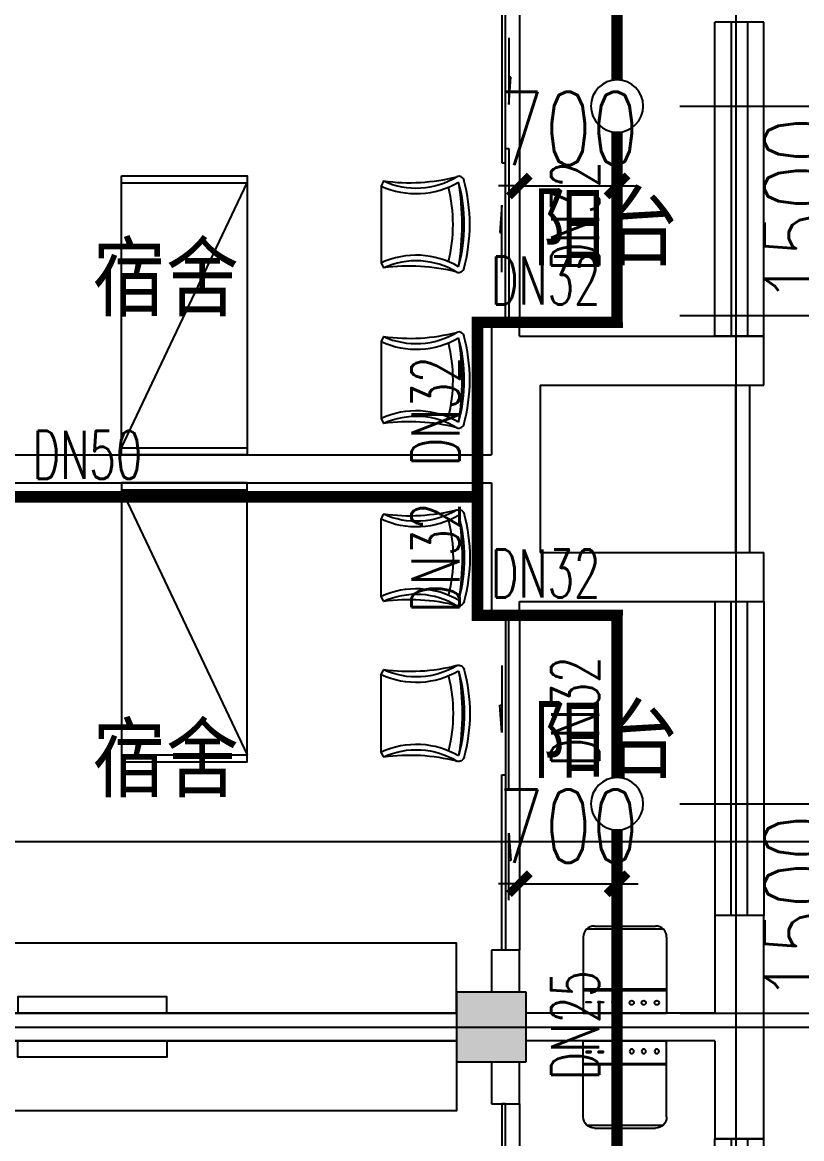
# Model space of a CAD drawing. Extents: x 0 to 2838408, y -923048 to 203859.
# Drawn here: x 2782853 to 2788435, y -381975 to -373975 of the extents above; entities that cross this region are included whole.
import ezdxf

# ---------------------------------------------------------------- set-up
doc = ezdxf.new("R2010")
doc.units = 0
doc.header["$LTSCALE"] = 1000
for name, color, linetype in [('A-Fixt', 81, 'Continuous'), ('COLUMN', 9, 'Continuous'), ('DOTE', 8, 'Continuous'), ('E2-栏杆', 92, 'Continuous'), ('EQUIP_喷头', 7, 'Continuous'), ('PIPE-喷淋', 6, 'Continuous'), ('PUB_HATCH', 8, 'Continuous'), ('PUB_TEXT', 7, 'Continuous'), ('TEXT_喷淋', 7, 'Continuous'), ('TWT_DIM', 3, 'Continuous'), ('WALL', 9, 'Continuous'), ('WINDOW', 4, 'Continuous'), ('XREF', 8, 'Continuous'), ('配景', 3, 'Continuous')]:
    doc.layers.add(name, color=color, linetype=linetype)
doc.styles.add('_TCH_DIM_T3', font='SIMPLEX', dxfattribs={"width": 0.75, "bigfont": 'HZTXT'})
doc.styles.add('_TWT_PIPEDN', font='SIMPLEX', dxfattribs={"width": 0.8, "height": 2.3, "bigfont": 'HZTXT'})
doc.styles.get("Standard").update_dxf_attribs({"font": 'geniso.shx', "bigfont": 'hztxt.shx'})
doc.dimstyles.new('_TWT_ARCH&&150', dxfattribs={"dimtxt": 525, "dimasz": 150, "dimexe": 375, "dimexo": 450, "dimgap": 150, "dimtad": 1, "dimdec": 0, "dimzin": 0, "dimdsep": 46, "dimtxsty": '_TCH_DIM_T3', "dimblk": 'ARCHTICK', "dimcen": 0.09, "dimclrt": 7, "dimazin": 2, "dimtfac": 1, "dimtdec": 0, "dimtix": 1, "dimtmove": 2, "dimatfit": 3, "dimfxl": 1, "dimtolj": 1, "dimtzin": 0, "dimarcsym": 0})

# ---------------------------------------------------------------- blocks, each defined once
blk = doc.blocks.new('单人床')
at = {"layer": 'A-Fixt'}
for p, q in [((47773.8, 13973.4), (48673.8, 13973.4)), ((47773.8, 12073.4), (48673.8, 13973.4)), ((47773.8, 12073.4), (48673.8, 12073.4))]:
    blk.add_line(p, q, dxfattribs=at)
blk.add_lwpolyline([(47773.8, 14023.4), (48673.8, 14023.4), (48673.8, 12023.4), (47773.8, 12023.4), (47773.8, 14023.4)], dxfattribs=at)
blk = doc.blocks.new('CH_AP01')
for p, q in [((-311.4, 16.6), (-275, 0)), ((-275, 0), (275, 0)), ((275, 0), (311.4, 16.6))]:
    blk.add_line(p, q)
for centre, radius, start, end in [((-306.8, 555.3), 37.8, 100.18588, 202.83587), ((0, -578.9), 1212.6, 74.71041, 105.28959), ((0, -578.9), 1172.6, 75.02868, 104.97132), ((0, -1278.1), 1856.9, 80.61099, 99.38901), ((306.8, 555.3), 37.8, 337.16413, 79.81412), ((-1658.4, 201.9), 1359.7, 352.16586, 14.42826), ((-823.7, 250), 562.9, 335.50378, 31.09034), ((-823.7, 250), 602.9, 335.50378, 30.26909), ((0, -578.9), 1092.6, 75.87672, 104.12328), ((823.7, 250), 602.9, 149.73091, 204.49622), ((823.7, 250), 562.9, 148.90966, 204.49622), ((1658.4, 201.9), 1359.7, 165.57174, 187.83414)]:
    blk.add_arc(centre, radius, start, end)
blk = doc.blocks.new('A$C61295E98')
at = {"color": 3}
for p, q in [((544, 597.9), (0, 597.9)), ((0, 597.9), (0, 0)), ((161.4, 597.9), (161.4, 0)), ((170.4, 0.2), (170.4, 597.6)), ((602.7, 572.2), (602.7, 25.6)), ((624, 517.9), (624, 80)), ((544, 0), (0, 0))]:
    blk.add_line(p, q, dxfattribs=at)
for points in [[(81.8, 540.3), (75.3, 540.3), (75.3, 576.8), (81.8, 576.8)], [(81.8, 453.1), (75.3, 453.1), (75.3, 489.6), (81.8, 489.6)], [(81.8, 352.9), (75.3, 352.9), (75.3, 389.4), (81.8, 389.4)]]:
    blk.add_lwpolyline(points, close=True, dxfattribs=at)
for centre in [(74, 250.1), (74, 164.2), (74, 70.5)]:
    blk.add_circle(centre, 15.7, dxfattribs=at)
for centre, start, end in [((544, 517.9), 360, 90), ((544, 80), 270, 0)]:
    blk.add_arc(centre, 80, start, end, dxfattribs=at)
blk = doc.blocks.new('宿舍')
at = {"layer": 'A-Fixt'}
for points in [[(47853.8, 8601.7), (48353.8, 8601.7), (48353.8, 15701.7), (47853.8, 15701.7)], [(47853.8, 10676.1), (47970.5, 10676.1), (47970.5, 11742.6), (47853.8, 11742.6)]]:
    blk.add_lwpolyline(points, close=True, dxfattribs=at)
at = {"xscale": -1, "rotation": 90}
blk.add_blockref('单人床', (63677.2, 58775.5), dxfattribs=at)
at = {"layer": 'A-Fixt', "xscale": -1, "rotation": 180}
for p in [(50002, 9140.5), (51117.2, 9140.5)]:
    blk.add_blockref('CH_AP01', p, dxfattribs=at)
at = {"layer": '配景', "color": 252}
blk.add_blockref('A$C61295E98', (47853.8, 7096.6), dxfattribs=at)
blk = doc.blocks.new('宿舍套件')
at = {"layer": 'A-Fixt'}
for points in [[(47853.8, 8601.7), (48353.8, 8601.7), (48353.8, 16101.7), (47853.8, 16101.7)], [(47853.8, 10676.1), (47970.5, 10676.1), (47970.5, 11742.6), (47853.8, 11742.6)]]:
    blk.add_lwpolyline(points, close=True, dxfattribs=at)
at = {"layer": '配景', "color": 252, "rotation": 4.676433159249438e-09}
blk.add_blockref('A$C61295E98', (47853.8, 7096.6), dxfattribs=at)
blk = doc.blocks.new('$DorLib2D$00000131')
at = {"color": 0, "linetype": 'Continuous'}
for p, q in [((0.15, 0.125), (0.2319, 0.1973)), ((0.2319, 0.1973), (0.2319, 0.125)), ((-0.5, 0.125), (-0.5, 0)), ((0.0192, 0.125), (-0.5, 0.125)), ((0.0192, 0), (0.0192, 0.125)), ((0.35, 0.125), (0.15, 0.125)), ((-0.5, 0), (0.0192, 0)), ((-0.024, 0), (0.5, 0)), ((-0.024, -0.125), (-0.024, 0)), ((0.5, 0), (0.5, -0.125)), ((-0.35, -0.125), (-0.15, -0.125)), ((-0.2319, -0.1973), (-0.2319, -0.125)), ((-0.15, -0.125), (-0.2319, -0.1973)), ((0.5, -0.125), (-0.024, -0.125))]:
    blk.add_line(p, q, dxfattribs=at)
blk = doc.blocks.new('$WINLIB2D$00000001')
at = {"color": 0}
for points in [[(-0.5, 0.5), (-0.5, -0.5)], [(-0.5, 0.5), (0.5, 0.5)], [(0.5, -0.5), (0.5, 0.5)], [(0.5, 0.1667), (-0.5, 0.1667)], [(0.5, -0.1667), (-0.5, -0.1667)], [(-0.5, -0.5), (0.5, -0.5)]]:
    blk.add_lwpolyline(points, dxfattribs=at)
blk = doc.blocks.new('2F1')
at = {"layer": 'PUB_HATCH'}
blk.add_hatch(color=256, dxfattribs=at).paths.add_polyline_path([(2449916.7, -380925.2), (2449916.7, -381425.2), (2450416.7, -381425.2), (2450416.7, -380925.2)])
at = {"layer": 'COLUMN'}
for p, q in [((2449916.7, -380925.2), (2449916.7, -381425.2)), ((2450416.7, -380925.2), (2449916.7, -380925.2)), ((2450416.7, -381425.2), (2450416.7, -380925.2)), ((2449916.7, -381425.2), (2450416.7, -381425.2))]:
    blk.add_line(p, q, dxfattribs=at)
at = {"layer": 'Defpoints', "color": 250}
blk.add_lwpolyline([(2326685.8, -306730.1), (2468623.3, -306730.1), (2468623.3, -379846.9), (2326685.8, -379846.9)], close=True, dxfattribs=at)
at = {"layer": 'DOTE'}
for p, q in [((2451916.7, -327575.2), (2451916.7, -410775.2)), ((2435862.3, -381175.2), (2453916.7, -381175.2))]:
    blk.add_line(p, q, dxfattribs=at)
at = {"layer": 'E2-栏杆'}
for points in [[(2451916.7, -377775.2), (2451916.7, -376575.2)], [(2452016.7, -377775.2), (2452016.7, -376575.2)]]:
    blk.add_lwpolyline(points, dxfattribs=at)
at = {"layer": 'WALL'}
for p, q in [((2450366.7, -376125.2), (2450166.7, -376125.2)), ((2450166.7, -376125.2), (2450166.7, -376475.2)), ((2450366.7, -376225.2), (2450366.7, -376125.2)), ((2450366.7, -376225.2), (2451766.7, -376225.2)), ((2452116.7, -376225.2), (2451766.7, -376225.2)), ((2452116.7, -376575.2), (2452116.7, -376225.2)), ((2450166.7, -376475.2), (2450166.7, -377075.2)), ((2450516.7, -376575.2), (2450516.7, -377175.2)), ((2450516.7, -376575.2), (2452116.7, -376575.2)), ((2444816.7, -377075.2), (2450166.7, -377075.2)), ((2450516.7, -377175.2), (2450516.7, -377775.2)), ((2444816.7, -377275.2), (2450166.7, -377275.2)), ((2450166.7, -377275.2), (2450166.7, -377875.2)), ((2450516.7, -377775.2), (2452116.7, -377775.2)), ((2452116.7, -378125.2), (2452116.7, -377775.2)), ((2450166.7, -377875.2), (2450166.7, -378225.2)), ((2450366.7, -378225.2), (2450366.7, -378125.2)), ((2450366.7, -378125.2), (2451766.7, -378125.2)), ((2451766.7, -378125.2), (2452116.7, -378125.2)), ((2450166.7, -378225.2), (2450366.7, -378225.2)), ((2452116.7, -380375.2), (2451766.7, -380375.2)), ((2451766.7, -380375.2), (2451766.7, -381075.2)), ((2452116.7, -381175.2), (2452116.7, -380375.2)), ((2450366.7, -380625.2), (2450166.7, -380625.2)), ((2450166.7, -380625.2), (2450166.7, -380925.2)), ((2450366.7, -380925.2), (2450366.7, -380625.2)), ((2449916.7, -381075.2), (2444816.7, -381075.2)), ((2451766.7, -381075.2), (2450416.7, -381075.2)), ((2452116.7, -381975.2), (2452116.7, -381175.2)), ((2449916.7, -381275.2), (2444816.7, -381275.2)), ((2451766.7, -381275.2), (2450416.7, -381275.2)), ((2451766.7, -381275.2), (2451766.7, -381975.2)), ((2450166.7, -381425.2), (2450166.7, -381725.2)), ((2450366.7, -381725.2), (2450366.7, -381425.2)), ((2450166.7, -381725.2), (2450366.7, -381725.2)), ((2451766.7, -381975.2), (2452116.7, -381975.2))]:
    blk.add_line(p, q, dxfattribs=at)
at = {"layer": 'WINDOW'}
for p, q in [((2450366.7, -373725.2), (2450366.7, -376125.2)), ((2450366.7, -378225.2), (2450366.7, -380625.2)), ((2450366.7, -381725.2), (2450366.7, -384125.2))]:
    blk.add_line(p, q, dxfattribs=at)
at = {"xscale": -1, "rotation": 89.99999999992463}
for name, p in [('宿舍', (2458518.4, -325421.4)), ('宿舍套件', (2458518.4, -333421.4))]:
    blk.add_blockref(name, p, dxfattribs=at)
at = {"rotation": 89.99999999529602}
blk.add_blockref('宿舍', (2458518.4, -428929.1), dxfattribs=at)
at = {"layer": 'WINDOW'}
for name, p, xscale, yscale, zscale, rotation in [('$DorLib2D$00000131', (2450266.7, -374925.2), -2400, 200, -2400, 270), ('$WINLIB2D$00000001', (2451941.7, -375100.2), 2249.999999993481, 350, 2249.999999993481, 90), ('$WINLIB2D$00000001', (2451941.7, -379250.2), -2249.999999993481, 350, -2249.999999993481, 90), ('$DorLib2D$00000131', (2450266.7, -379425.2), 2400, 200, 2400, 270), ('$DorLib2D$00000131', (2450266.7, -382925.2), -2400, 200, -2400, 270), ('$WINLIB2D$00000001', (2451941.7, -383100.2), 2249.999999993481, 350, 2249.999999993481, 90)]:
    blk.add_blockref(name, p, dxfattribs=dict(at, xscale=xscale, yscale=yscale, zscale=zscale, rotation=rotation))
at = {"layer": 'PUB_TEXT'}
for s, p in [('阳台', (2450461.5, -375717.5)), ('宿舍', (2447308.9, -376083.2)), ('阳台', (2450461.5, -379392.9)), ('宿舍', (2447308.9, -379528.6))]:
    blk.add_text(s, height=525, dxfattribs=at).set_placement(p)
blk = doc.blocks.new('_ArchTick')
at = {"color": 0, "linetype": 'ByBlock', "const_width": 0.4}
blk.add_lwpolyline([(-0.5, -0.5), (0.5, 0.5)], dxfattribs=at)
blk = doc.blocks.new('*D1731')
at = {"layer": 'Defpoints', "color": 0, "linetype": 'ByBlock', "transparency": 16777216}
for p in [(2787112.5, -379575.2), (2788843.6, -379575.2), (2787112.5, -381075.2)]:
    blk.add_point(p, dxfattribs=at)
at = {"layer": 'TWT_DIM', "color": 0, "linetype": 'ByBlock', "lineweight": -2, "transparency": 16777216}
for p, q in [((2788843.6, -379575.2), (2788843.6, -379425.2)), ((2787562.5, -379575.2), (2789218.6, -379575.2)), ((2788843.6, -381075.2), (2788843.6, -379575.2)), ((2787562.5, -381075.2), (2789218.6, -381075.2)), ((2788843.6, -381075.2), (2788843.6, -381225.2))]:
    blk.add_line(p, q, dxfattribs=at)
at = {"layer": 'TWT_DIM', "color": 0, "linetype": 'ByBlock', "lineweight": -2, "transparency": 16777216, "xscale": 150, "yscale": 150, "zscale": 150}
for p, rotation in [((2788843.6, -379575.2), 270), ((2788843.6, -381075.2), 90)]:
    blk.add_blockref('_ArchTick', p, dxfattribs=dict(at, rotation=rotation))
at = {"layer": 'TWT_DIM', "color": 7, "linetype": 'ByBlock', "transparency": 16777216, "insert": (2788431.1, -380325.2), "char_height": 525, "attachment_point": 5, "rotation": 90, "style": '_TCH_DIM_T3'}
blk.add_mtext('\\A1;1500', dxfattribs=at)
blk = doc.blocks.new('*D1732')
at = {"layer": 'Defpoints', "color": 0, "linetype": 'ByBlock', "transparency": 16777216}
for p in [(2786412.5, -379675.2), (2787112.5, -379675.2), (2787112.5, -380148)]:
    blk.add_point(p, dxfattribs=at)
at = {"layer": 'TWT_DIM', "color": 0, "linetype": 'ByBlock', "lineweight": -2, "transparency": 16777216}
for p, q in [((2786412.5, -380148), (2786262.5, -380148)), ((2786412.5, -380125.2), (2786412.5, -380523)), ((2786412.5, -380148), (2787112.5, -380148)), ((2787112.5, -380125.2), (2787112.5, -380523)), ((2787112.5, -380148), (2787262.5, -380148))]:
    blk.add_line(p, q, dxfattribs=at)
at = {"layer": 'TWT_DIM', "color": 0, "linetype": 'ByBlock', "lineweight": -2, "transparency": 16777216, "xscale": 150, "yscale": 150, "zscale": 150}
blk.add_blockref('_ArchTick', (2786412.5, -380148), dxfattribs=at)
at = {"layer": 'TWT_DIM', "color": 0, "linetype": 'ByBlock', "lineweight": -2, "transparency": 16777216, "xscale": 150, "yscale": 150, "zscale": 150, "rotation": 180}
blk.add_blockref('_ArchTick', (2787112.5, -380148), dxfattribs=at)
at = {"layer": 'TWT_DIM', "color": 7, "linetype": 'ByBlock', "transparency": 16777216, "insert": (2786762.5, -379735.5), "char_height": 525, "attachment_point": 5, "style": '_TCH_DIM_T3'}
blk.add_mtext('\\A1;700', dxfattribs=at)
blk = doc.blocks.new('*D1733')
at = {"layer": 'Defpoints', "color": 0, "linetype": 'ByBlock', "transparency": 16777216}
for p in [(2787112.5, -374575.2), (2788843.6, -374575.2), (2787112.5, -376075.2)]:
    blk.add_point(p, dxfattribs=at)
at = {"layer": 'TWT_DIM', "color": 0, "linetype": 'ByBlock', "lineweight": -2, "transparency": 16777216}
for p, q in [((2788843.6, -374575.2), (2788843.6, -374425.2)), ((2787562.5, -374575.2), (2789218.6, -374575.2)), ((2788843.6, -376075.2), (2788843.6, -374575.2)), ((2787562.5, -376075.2), (2789218.6, -376075.2)), ((2788843.6, -376075.2), (2788843.6, -376225.2))]:
    blk.add_line(p, q, dxfattribs=at)
at = {"layer": 'TWT_DIM', "color": 0, "linetype": 'ByBlock', "lineweight": -2, "transparency": 16777216, "xscale": 150, "yscale": 150, "zscale": 150}
for p, rotation in [((2788843.6, -374575.2), 270), ((2788843.6, -376075.2), 90)]:
    blk.add_blockref('_ArchTick', p, dxfattribs=dict(at, rotation=rotation))
at = {"layer": 'TWT_DIM', "color": 7, "linetype": 'ByBlock', "transparency": 16777216, "insert": (2788431.1, -375325.2), "char_height": 525, "attachment_point": 5, "rotation": 90, "style": '_TCH_DIM_T3'}
blk.add_mtext('\\A1;1500', dxfattribs=at)
blk = doc.blocks.new('*D1734')
at = {"layer": 'Defpoints', "color": 0, "linetype": 'ByBlock', "transparency": 16777216}
for p in [(2786412.5, -374675.2), (2787112.5, -374675.2), (2787112.5, -375148)]:
    blk.add_point(p, dxfattribs=at)
at = {"layer": 'TWT_DIM', "color": 0, "linetype": 'ByBlock', "lineweight": -2, "transparency": 16777216}
for p, q in [((2786412.5, -375148), (2786262.5, -375148)), ((2786412.5, -375125.2), (2786412.5, -375523)), ((2786412.5, -375148), (2787112.5, -375148)), ((2787112.5, -375125.2), (2787112.5, -375523)), ((2787112.5, -375148), (2787262.5, -375148))]:
    blk.add_line(p, q, dxfattribs=at)
at = {"layer": 'TWT_DIM', "color": 0, "linetype": 'ByBlock', "lineweight": -2, "transparency": 16777216, "xscale": 150, "yscale": 150, "zscale": 150}
blk.add_blockref('_ArchTick', (2786412.5, -375148), dxfattribs=at)
at = {"layer": 'TWT_DIM', "color": 0, "linetype": 'ByBlock', "lineweight": -2, "transparency": 16777216, "xscale": 150, "yscale": 150, "zscale": 150, "rotation": 180}
blk.add_blockref('_ArchTick', (2787112.5, -375148), dxfattribs=at)
at = {"layer": 'TWT_DIM', "color": 7, "linetype": 'ByBlock', "transparency": 16777216, "insert": (2786762.5, -374735.5), "char_height": 525, "attachment_point": 5, "style": '_TCH_DIM_T3'}
blk.add_mtext('\\A1;700', dxfattribs=at)
blk = doc.blocks.new('$TwtSys$00000125')
blk.add_circle((0, 0, 0), 1)

msp = doc.modelspace()

# ---------------------------------------------------------------- hatches: boundary and pattern name
at = {"layer": 'PIPE-喷淋', "linetype": 'ByBlock'}
for points in [[(2786112.5, -376125.2), (2786071.3, -376125.2), (2786071.3, -376084)], [(2786112.5, -376125.2), (2786112.5, -376084), (2786071.3, -376084)], [(2787112.5, -376125.2), (2787112.5, -376166.5), (2787153.8, -376166.5)], [(2787112.5, -376125.2), (2787153.8, -376125.2), (2787153.8, -376166.5)], [(2786112.5, -378225.2), (2786071.3, -378225.2), (2786071.3, -378266.5)], [(2786112.5, -378225.2), (2786112.5, -378266.5), (2786071.3, -378266.5)], [(2787112.5, -378225.2), (2787112.5, -378184), (2787153.8, -378184)], [(2787112.5, -378225.2), (2787153.8, -378225.2), (2787153.8, -378184)]]:
    msp.add_hatch(color=256, dxfattribs=at).paths.add_polyline_path(points)

# ---------------------------------------------------------------- linework, layer by layer
at = {"layer": 'PIPE-喷淋', "linetype": 'ByBlock', "ltscale": 1.5, "const_width": 82.5}
for points in [[(2787112.5, -374387.7), (2787112.5, -371612.7)], [(2787112.5, -376125.2), (2787112.5, -374762.7)], [(2786112.5, -377375.2), (2786112.5, -376125.2)], [(2786112.5, -376125.2), (2787112.5, -376125.2)], [(2780548.2, -377375.2), (2786112.5, -377375.2)], [(2786112.5, -377375.2), (2786112.5, -378225.2)], [(2786112.5, -378225.2), (2787112.5, -378225.2)], [(2787112.5, -379387.7), (2787112.5, -378225.2)], [(2787112.5, -382537.7), (2787112.5, -379762.7)]]:
    msp.add_lwpolyline(points, dxfattribs=at)

# ---------------------------------------------------------------- block references
at = {"layer": 'EQUIP_喷头', "linetype": 'ByBlock', "xscale": 187.5, "yscale": -187.5, "zscale": 187.5}
for p in [(2787112.5, -374575.2), (2787112.5, -379575.2)]:
    msp.add_blockref('$TwtSys$00000125', p, dxfattribs=at)
at = {"layer": 'XREF'}
msp.add_blockref('2F1', (336045.8, 0), dxfattribs=at)

# ---------------------------------------------------------------- texts
at = {"layer": 'TEXT_喷淋', "color": 251, "linetype": 'ByBlock', "style": '_TWT_PIPEDN', "width": 0.64}
for s, p in [('DN32', (2786985, -375755)), ('DN32', (2785985, -377155)), ('DN32', (2785985, -378205)), ('DN32', (2786985, -379305)), ('DN25', (2786985, -381555))]:
    msp.add_text(s, height=345, rotation=90, dxfattribs=at).set_placement(p)
for s, p in [('DN32', (2786207.7, -375997.7)), ('DN50', (2782925.6, -377247.7)), ('DN32', (2786207.7, -378097.7))]:
    msp.add_text(s, height=345, dxfattribs=at).set_placement(p)

# ---------------------------------------------------------------- dimensions: what is measured, and where the dimension line sits
at = {"layer": 'TWT_DIM', "linetype": 'ByBlock'}
for p1, p2, distance, picture, middle in [((2786412.5, -374675.2), (2787112.5, -374675.2), -472.8, '*D1734', (2786762.5, -374735.5)), ((2787112.5, -376075.2), (2787112.5, -374575.2), -1731.1, '*D1733', (2788431.1, -375325.2)), ((2786412.5, -379675.2), (2787112.5, -379675.2), -472.8, '*D1732', (2786762.5, -379735.5)), ((2787112.5, -381075.2), (2787112.5, -379575.2), -1731.1, '*D1731', (2788431.1, -380325.2))]:
    dim = msp.add_aligned_dim(p1=p1, p2=p2, distance=distance, dimstyle='_TWT_ARCH&&150', dxfattribs=at)
    dim.commit()
    dim.dimension.update_dxf_attribs({"geometry": picture, "text_midpoint": middle})

doc.saveas('drawing.dxf')
